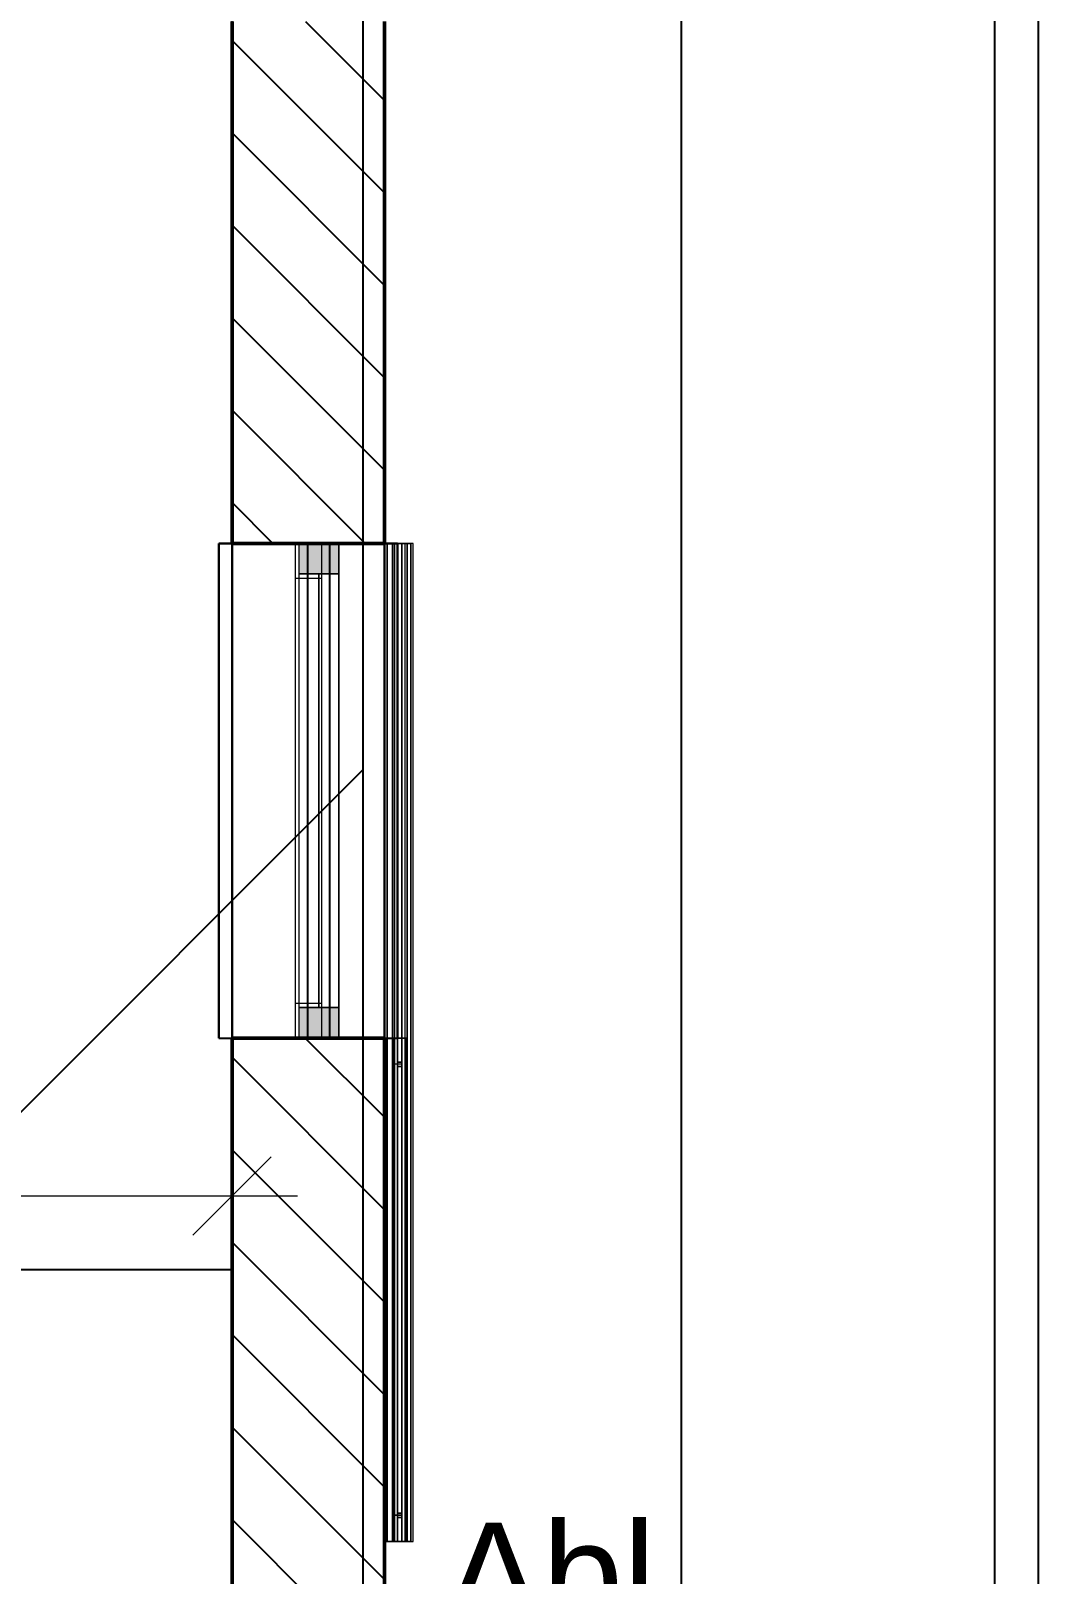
# Model space of a CAD drawing. Extents: x 0 to 756, y -25 to 420.
# Drawn here: x 382.4 to 428.6, y 265.6 to 336.4 of the extents above; entities that cross this region are included whole.
import ezdxf
from ezdxf.lldxf.tags import DXFTag

# ---------------------------------------------------------------- set-up
doc = ezdxf.new("R2010")
doc.units = 0
doc.layers.get('0').update_dxf_attribs({"lineweight": 25})
doc.layers.get('DEFPOINTS').update_dxf_attribs({"lineweight": 25})
doc.layers.add('2L_TEXT', color=7, linetype='Continuous', lineweight=25, true_color=0x3300cc)
doc.layers.add('A_Geschossdecke', color=7, linetype='Continuous', lineweight=25, true_color=0x008080)
for name, color, linetype, lineweight in [('A_Aussenwand', 7, 'Continuous', 25), ('A_Fenster', 7, 'Continuous', 25), ('ALLGEMEIN01', 7, 'Continuous', 13), ('ALLGEMEIN03', 7, 'Continuous', 25), ('FENSTER', 7, 'Continuous', 13), ('FENSTERBANK', 7, 'Continuous', 13), ('Standard', 7, 'Continuous', 25), ('VERSCHATTUNG', 7, 'Continuous', 13), ('WAND_HOLZ_TRAGEND', 7, 'Continuous', 13)]:
    doc.layers.add(name, color=color, linetype=linetype, lineweight=lineweight)
doc.styles.get("Standard").update_dxf_attribs({"font": 'arial.ttf'})
tags = doc.linetypes.add('fein_strichliert', pattern=[4, 1, -2, 1]).pattern_tags.tags
tags[8:9] = [DXFTag(74, 4), DXFTag(75, 0), DXFTag(340, '0'), DXFTag(46, 0.0), DXFTag(50, 0.0), DXFTag(44, 0.0), DXFTag(45, 0.0)]
tags[6:7] = [DXFTag(74, 4), DXFTag(75, 0), DXFTag(340, '0'), DXFTag(46, 0.0), DXFTag(50, 0.0), DXFTag(44, 0.0), DXFTag(45, 0.0)]
tags[4:5] = [DXFTag(74, 4), DXFTag(75, 0), DXFTag(340, '0'), DXFTag(46, 0.0), DXFTag(50, 0.0), DXFTag(44, 0.0), DXFTag(45, 0.0)]
tags = doc.linetypes.add('PUNKT2_S9', pattern=[0.1, 0, -0.1]).pattern_tags.tags
tags[6:7] = [DXFTag(74, 4), DXFTag(75, 0), DXFTag(340, '0'), DXFTag(46, 1.0), DXFTag(50, 0.0), DXFTag(44, 0.0), DXFTag(45, 0.0)]
tags[4:5] = [DXFTag(74, 4), DXFTag(75, 0), DXFTag(340, '0'), DXFTag(46, 1.0), DXFTag(50, 0.0), DXFTag(44, 0.0), DXFTag(45, 0.0)]

# ---------------------------------------------------------------- blocks, each defined once
blk = doc.blocks.new('Referenz-A0T78P30OY')
at = {"layer": 'ALLGEMEIN01', "color": 0, "linetype": 'PUNKT2_S9', "ltscale": 0.13}
blk.add_line((391.607, 30.521), (391.607, 376.578), dxfattribs=at)
at = {"layer": 'ALLGEMEIN03', "color": 0, "lineweight": -2}
for p, q in [((391.607, 279.578), (359.007, 279.578)), ((391.607, 263.578), (391.607, 279.578))]:
    blk.add_line(p, q, dxfattribs=at)
at = {"layer": 'DEFPOINTS', "color": 0, "linetype": 'Continuous', "lineweight": -2, "ltscale": 0.25}
for p, q in [((398.607, 312.917), (398.607, 312.917)), ((398.607, 312.917), (398.607, 312.917)), ((398.607, 290.217), (398.607, 290.217)), ((398.607, 290.217), (398.607, 290.217))]:
    blk.add_line(p, q, dxfattribs=at)
at = {"layer": 'FENSTER', "color": 0, "linetype": 'Continuous', "ltscale": 0.13}
for p, q in [((396.507, 312.917), (394.667, 312.917)), ((394.667, 312.917), (394.667, 311.517)), ((394.667, 312.917), (394.667, 311.517)), ((396.507, 312.917), (394.667, 312.917)), ((394.667, 312.917), (394.667, 312.917)), ((394.667, 312.917), (394.667, 311.517)), ((396.507, 312.917), (394.667, 312.917)), ((396.507, 311.517), (396.507, 312.917)), ((396.507, 311.517), (396.507, 312.917)), ((396.507, 312.917), (396.507, 312.917)), ((396.507, 312.917), (396.507, 311.517)), ((394.667, 311.517), (396.507, 311.517)), ((396.507, 311.517), (394.667, 311.517)), ((394.667, 311.517), (394.667, 291.617)), ((394.667, 311.517), (396.507, 311.517)), ((394.667, 311.517), (394.667, 311.517)), ((396.507, 311.517), (394.667, 311.517)), ((394.667, 311.517), (394.667, 291.617)), ((396.507, 311.517), (394.667, 311.517)), ((394.667, 311.517), (394.667, 311.517)), ((394.667, 311.517), (394.667, 291.617)), ((396.507, 311.517), (394.667, 311.517)), ((394.667, 311.517), (394.667, 291.617)), ((396.507, 311.517), (394.667, 311.517)), ((394.667, 311.517), (394.667, 311.517)), ((394.667, 311.517), (394.667, 291.617)), ((396.507, 311.517), (394.667, 311.517)), ((395.587, 291.617), (395.587, 311.517)), ((395.587, 311.517), (395.587, 311.517)), ((395.587, 311.517), (395.587, 291.617)), ((396.507, 291.617), (396.507, 311.517)), ((396.507, 311.517), (396.507, 311.517)), ((396.507, 291.617), (396.507, 311.517)), ((396.507, 311.517), (396.507, 311.517)), ((396.507, 311.517), (396.507, 291.617)), ((396.507, 291.617), (396.507, 311.517)), ((396.507, 311.517), (396.507, 311.517)), ((396.507, 311.517), (396.507, 291.617)), ((396.507, 291.617), (394.667, 291.617)), ((394.667, 291.617), (394.667, 290.217)), ((394.667, 291.617), (396.507, 291.617)), ((394.667, 291.617), (394.667, 290.217)), ((396.507, 291.617), (394.667, 291.617)), ((394.667, 291.617), (394.667, 291.617)), ((394.667, 291.617), (394.667, 290.217)), ((396.507, 291.617), (394.667, 291.617)), ((394.667, 291.617), (396.507, 291.617)), ((394.667, 291.617), (394.667, 291.617)), ((396.507, 291.617), (394.667, 291.617)), ((394.667, 291.617), (396.507, 291.617)), ((394.667, 291.617), (394.667, 291.617)), ((396.507, 291.617), (394.667, 291.617)), ((395.587, 291.617), (395.587, 291.617)), ((396.507, 290.217), (396.507, 291.617)), ((396.507, 290.217), (396.507, 291.617)), ((396.507, 291.617), (396.507, 291.617)), ((396.507, 291.617), (396.507, 290.217)), ((396.507, 291.617), (396.507, 291.617)), ((396.507, 291.617), (396.507, 291.617)), ((394.667, 290.217), (396.507, 290.217)), ((394.667, 290.217), (396.507, 290.217)), ((394.667, 290.217), (394.667, 290.217)), ((396.507, 290.217), (394.667, 290.217)), ((396.507, 290.217), (396.507, 290.217))]:
    blk.add_line(p, q, dxfattribs=at)
for points in [[(394.667, 311.517), (396.507, 311.517), (394.667, 312.917)], [(396.507, 311.517), (396.507, 312.917), (394.667, 312.917)], [(394.667, 290.217), (396.507, 290.217), (394.667, 291.617)], [(396.507, 290.217), (396.507, 291.617), (394.667, 291.617)]]:
    blk.add_solid(points, dxfattribs=at)
at = {"layer": 'FENSTERBANK', "color": 0, "lineweight": -2}
for p, q in [((395.087, 312.917), (391.007, 312.917)), ((391.007, 312.917), (391.007, 290.217)), ((391.007, 290.217), (391.007, 312.917)), ((391.007, 312.917), (391.607, 312.917)), ((391.007, 312.917), (391.007, 312.917)), ((391.607, 290.217), (391.607, 312.917)), ((391.607, 312.917), (391.607, 312.917)), ((391.607, 312.917), (391.607, 290.217)), ((391.607, 312.917), (395.087, 312.917)), ((395.087, 290.217), (395.087, 312.917)), ((395.087, 290.217), (395.087, 312.917)), ((395.087, 312.917), (395.087, 312.917)), ((399.207, 312.917), (396.087, 312.917)), ((396.087, 312.917), (396.087, 290.217)), ((396.087, 312.917), (396.087, 312.917)), ((396.087, 312.917), (396.087, 290.217)), ((396.087, 312.917), (398.607, 312.917)), ((398.607, 290.217), (398.607, 312.917)), ((398.607, 312.917), (398.607, 312.917)), ((398.607, 312.917), (398.607, 290.217)), ((398.607, 312.917), (399.207, 312.917)), ((399.207, 290.217), (399.207, 312.917)), ((399.207, 312.917), (399.207, 290.217)), ((399.207, 312.917), (399.207, 312.917)), ((391.007, 290.217), (395.087, 290.217)), ((391.007, 290.217), (391.007, 290.217)), ((391.007, 290.217), (391.607, 290.217)), ((391.607, 290.217), (395.087, 290.217)), ((391.607, 290.217), (391.607, 290.217)), ((395.087, 290.217), (395.087, 290.217)), ((396.087, 290.217), (399.207, 290.217)), ((396.087, 290.217), (396.087, 290.217)), ((396.087, 290.217), (398.607, 290.217)), ((398.607, 290.217), (399.207, 290.217)), ((398.607, 290.217), (398.607, 290.217)), ((399.207, 290.217), (399.207, 290.217))]:
    blk.add_line(p, q, dxfattribs=at)
at = {"layer": 'FENSTERBANK', "color": 0, "lineweight": 18}
for p, q in [((391.607, 290.217), (391.607, 312.917)), ((398.607, 290.217), (398.607, 312.917))]:
    blk.add_line(p, q, dxfattribs=at)
at = {"layer": 'Standard', "color": 0, "lineweight": -2}
for p, q in [((412.242, 213.69), (412.242, 413.578)), ((428.607, 413.578), (428.607, 53.416)), ((426.607, 411.578), (426.607, 53.416))]:
    blk.add_line(p, q, dxfattribs=at)
at = {"layer": 'Standard', "color": 0, "lineweight": 18}
for p, q in [((391.607, 279.97), (391.607, 285.97)), ((389.807, 281.17), (393.407, 284.77)), ((362.253, 282.97), (391.607, 282.97)), ((385.607, 282.97), (394.607, 282.97)), ((391.607, 282.97), (391.607, 282.97))]:
    blk.add_line(p, q, dxfattribs=at)
at = {"layer": 'VERSCHATTUNG', "color": 0, "linetype": 'Continuous', "ltscale": 0.13}
for p, q in [((398.727, 312.917), (398.607, 312.917)), ((398.607, 312.917), (398.607, 290.017)), ((398.607, 267.117), (398.607, 312.917)), ((398.607, 312.917), (399.807, 312.917)), ((398.607, 312.917), (398.607, 312.917)), ((398.607, 312.917), (398.607, 312.917)), ((398.607, 312.917), (398.607, 312.917)), ((398.727, 290.017), (398.727, 312.917)), ((399.927, 312.917), (398.727, 312.917)), ((398.727, 312.917), (398.727, 267.117)), ((398.727, 312.917), (398.727, 312.917)), ((398.727, 312.917), (398.727, 312.917)), ((399.647, 312.917), (398.967, 312.917)), ((398.967, 312.917), (398.967, 267.117)), ((398.967, 312.917), (398.967, 312.917)), ((398.967, 312.917), (398.967, 312.917)), ((398.967, 312.917), (398.967, 312.917)), ((399.207, 312.917), (398.967, 312.917)), ((398.967, 289.117), (398.967, 312.917)), ((399.207, 312.917), (399.067, 312.917)), ((399.067, 312.917), (399.067, 267.117)), ((399.547, 312.917), (399.067, 312.917)), ((399.067, 312.917), (399.067, 312.917)), ((399.067, 267.117), (399.067, 312.917)), ((399.207, 289.117), (399.207, 312.917)), ((399.207, 312.917), (399.207, 312.917)), ((399.207, 312.917), (399.207, 289.117)), ((399.547, 312.917), (399.407, 312.917)), ((399.407, 312.917), (399.407, 289.117)), ((399.407, 312.917), (399.407, 312.917)), ((399.647, 312.917), (399.407, 312.917)), ((399.407, 289.117), (399.407, 312.917)), ((399.547, 267.117), (399.547, 312.917)), ((399.547, 312.917), (399.547, 312.917)), ((399.547, 267.117), (399.547, 312.917)), ((399.647, 267.117), (399.647, 312.917)), ((399.647, 312.917), (399.647, 312.917)), ((399.647, 312.917), (399.647, 312.917)), ((399.647, 312.917), (399.647, 312.917)), ((399.647, 312.917), (399.647, 289.117)), ((399.807, 312.917), (399.807, 267.117)), ((399.927, 312.917), (399.807, 312.917)), ((399.807, 312.917), (399.807, 312.917)), ((399.807, 312.917), (399.807, 312.917)), ((399.807, 290.017), (399.807, 312.917)), ((399.927, 267.117), (399.927, 312.917)), ((399.927, 312.917), (399.927, 312.917)), ((399.927, 312.917), (399.927, 312.917)), ((399.927, 312.917), (399.927, 312.917)), ((399.927, 290.017), (399.927, 312.917)), ((398.607, 290.017), (398.607, 267.117)), ((398.727, 267.117), (398.727, 290.017)), ((399.607, 290.217), (399.007, 290.217)), ((399.007, 290.217), (399.007, 267.117)), ((399.607, 290.217), (399.007, 290.217)), ((399.007, 290.217), (399.007, 267.117)), ((399.007, 290.217), (399.607, 290.217)), ((399.007, 267.117), (399.007, 290.217)), ((399.007, 290.217), (399.007, 290.217)), ((399.607, 267.117), (399.607, 290.217)), ((399.607, 267.117), (399.607, 290.217)), ((399.607, 290.217), (399.607, 290.217)), ((399.607, 267.117), (399.607, 290.217)), ((399.807, 267.117), (399.807, 290.017)), ((399.927, 267.117), (399.927, 290.017)), ((398.967, 267.117), (398.967, 289.117)), ((399.007, 289.017), (399.007, 268.317)), ((399.407, 289.017), (399.007, 289.017)), ((399.007, 289.017), (399.007, 289.017)), ((399.007, 289.017), (399.007, 268.317)), ((399.407, 289.017), (399.007, 289.017)), ((399.207, 289.017), (399.207, 289.117)), ((399.207, 289.117), (399.307, 289.117)), ((399.407, 289.117), (399.207, 289.117)), ((399.207, 289.117), (399.207, 288.917)), ((399.207, 289.117), (399.207, 289.117)), ((399.207, 289.117), (399.207, 289.117)), ((399.207, 288.917), (399.207, 289.017)), ((399.307, 289.117), (399.407, 289.117)), ((399.407, 289.117), (399.407, 289.017)), ((399.407, 288.917), (399.407, 289.117)), ((399.407, 289.117), (399.407, 289.117)), ((399.407, 289.117), (399.407, 289.117)), ((399.407, 268.317), (399.407, 289.017)), ((399.407, 289.017), (399.407, 288.917)), ((399.407, 289.017), (399.407, 289.017)), ((399.407, 268.317), (399.407, 289.017)), ((399.647, 289.117), (399.647, 267.117)), ((399.307, 288.917), (399.207, 288.917)), ((399.207, 268.417), (399.207, 288.917)), ((399.207, 288.917), (399.407, 288.917)), ((399.207, 288.917), (399.207, 268.417)), ((399.207, 288.917), (399.207, 288.917)), ((399.207, 288.917), (399.207, 288.917)), ((399.407, 288.917), (399.307, 288.917)), ((399.407, 288.917), (399.407, 268.417)), ((399.407, 268.417), (399.407, 288.917)), ((399.407, 288.917), (399.407, 288.917)), ((399.407, 288.917), (399.407, 288.917)), ((399.007, 268.317), (399.407, 268.317)), ((399.007, 268.317), (399.007, 268.317)), ((399.407, 268.317), (399.007, 268.317)), ((399.207, 268.417), (399.307, 268.417)), ((399.207, 268.317), (399.207, 268.417)), ((399.407, 268.417), (399.207, 268.417)), ((399.207, 268.417), (399.207, 268.217)), ((399.207, 268.417), (399.207, 268.417)), ((399.207, 268.417), (399.207, 268.417)), ((399.207, 268.217), (399.207, 268.317)), ((399.307, 268.217), (399.207, 268.217)), ((399.207, 267.117), (399.207, 268.217)), ((399.207, 268.217), (399.407, 268.217)), ((399.207, 268.217), (399.207, 267.117)), ((399.207, 268.217), (399.207, 268.217)), ((399.207, 268.217), (399.207, 268.217)), ((399.307, 268.417), (399.407, 268.417)), ((399.407, 268.217), (399.307, 268.217)), ((399.407, 268.417), (399.407, 268.317)), ((399.407, 268.217), (399.407, 268.417)), ((399.407, 268.417), (399.407, 268.417)), ((399.407, 268.417), (399.407, 268.417)), ((399.407, 268.317), (399.407, 268.217)), ((399.407, 268.317), (399.407, 268.317)), ((399.407, 268.217), (399.407, 267.117)), ((399.407, 267.117), (399.407, 268.217)), ((399.407, 268.217), (399.407, 268.217)), ((399.407, 268.217), (399.407, 268.217)), ((398.607, 267.117), (398.727, 267.117)), ((399.807, 267.117), (398.607, 267.117)), ((398.607, 267.117), (398.607, 267.117)), ((398.607, 267.117), (398.607, 267.117)), ((398.607, 267.117), (398.607, 267.117)), ((398.727, 267.117), (399.927, 267.117)), ((398.727, 267.117), (398.727, 267.117)), ((398.727, 267.117), (398.727, 267.117)), ((398.967, 267.117), (399.647, 267.117)), ((398.967, 267.117), (398.967, 267.117)), ((398.967, 267.117), (398.967, 267.117)), ((398.967, 267.117), (398.967, 267.117)), ((398.967, 267.117), (399.207, 267.117)), ((399.007, 267.117), (399.607, 267.117)), ((399.007, 267.117), (399.607, 267.117)), ((399.607, 267.117), (399.007, 267.117)), ((399.007, 267.117), (399.007, 267.117)), ((399.067, 267.117), (399.207, 267.117)), ((399.067, 267.117), (399.547, 267.117)), ((399.067, 267.117), (399.067, 267.117)), ((399.207, 267.117), (399.207, 267.117)), ((399.407, 267.117), (399.547, 267.117)), ((399.407, 267.117), (399.647, 267.117)), ((399.407, 267.117), (399.407, 267.117)), ((399.547, 267.117), (399.547, 267.117)), ((399.607, 267.117), (399.607, 267.117)), ((399.647, 267.117), (399.647, 267.117)), ((399.647, 267.117), (399.647, 267.117)), ((399.647, 267.117), (399.647, 267.117)), ((399.807, 267.117), (399.927, 267.117)), ((399.807, 267.117), (399.807, 267.117)), ((399.807, 267.117), (399.807, 267.117)), ((399.927, 267.117), (399.927, 267.117)), ((399.927, 267.117), (399.927, 267.117)), ((399.927, 267.117), (399.927, 267.117))]:
    blk.add_line(p, q, dxfattribs=at)
at = {"layer": 'WAND_HOLZ_TRAGEND', "color": 0, "lineweight": 50}
for p, q in [((391.607, 336.878), (391.607, 312.917)), ((391.607, 336.878), (391.607, 312.917)), ((398.607, 312.917), (398.607, 336.878)), ((398.607, 312.917), (398.607, 336.878)), ((391.607, 312.917), (398.607, 312.917)), ((391.607, 312.917), (398.607, 312.917)), ((391.607, 312.917), (391.607, 312.917)), ((398.607, 312.917), (398.607, 312.917)), ((398.607, 290.217), (391.607, 290.217)), ((391.607, 290.217), (391.607, 217.82)), ((391.607, 290.217), (391.607, 217.82)), ((391.607, 290.217), (391.607, 290.217)), ((398.607, 290.217), (391.607, 290.217)), ((398.607, 217.82), (398.607, 290.217)), ((398.607, 217.82), (398.607, 290.217)), ((398.607, 290.217), (398.607, 290.217))]:
    blk.add_line(p, q, dxfattribs=at)
blk = doc.blocks.new('Wand-A0T78P3AOY', base_point=(391.607, 23.521))
at = {"color": 0, "linetype": 'ByBlock', "lineweight": -2, "ltscale": 0.25}
for p, q in [((391.607, 336.878), (391.607, 312.917)), ((398.607, 336.878), (398.607, 312.917)), ((391.607, 290.217), (391.607, 263.578)), ((398.607, 290.217), (398.607, 217.82))]:
    blk.add_line(p, q, dxfattribs=at)
at = {"color": 0, "lineweight": -2}
for p, q in [((394.977, 336.878), (398.607, 333.248)), ((391.607, 336.005), (398.607, 329.005)), ((391.607, 331.762), (398.607, 324.762)), ((391.607, 327.52), (398.607, 320.52)), ((391.607, 323.277), (398.607, 316.277)), ((391.607, 319.034), (397.725, 312.917)), ((391.607, 314.792), (393.482, 312.917)), ((394.969, 290.217), (398.607, 286.579)), ((391.607, 289.336), (398.607, 282.336)), ((391.607, 285.093), (398.607, 278.093)), ((391.607, 280.851), (398.607, 273.851)), ((391.607, 276.608), (398.607, 269.608)), ((391.607, 272.365), (398.607, 265.365)), ((391.607, 268.123), (398.607, 261.123))]:
    blk.add_line(p, q, dxfattribs=at)
blk = doc.blocks.new('Fenster-A0T78P3EOY', base_point=(391.607, 290.217))
at = {"color": 0, "linetype": 'ByBlock', "lineweight": -2, "ltscale": 0.25}
for p, q in [((391.607, 312.917), (391.607, 290.217)), ((391.607, 312.917), (398.607, 312.917)), ((398.607, 312.917), (398.607, 290.217)), ((391.607, 290.217), (398.607, 290.217))]:
    blk.add_line(p, q, dxfattribs=at)
at = {"color": 0, "linetype": 'ByBlock', "lineweight": 18, "ltscale": 0.18}
for p, q in [((394.507, 312.917), (394.507, 290.217)), ((395.707, 312.917), (395.707, 290.217)), ((394.507, 311.317), (395.707, 311.317)), ((394.507, 291.817), (395.707, 291.817))]:
    blk.add_line(p, q, dxfattribs=at)
at = {"color": 0, "linetype": 'fein_strichliert', "lineweight": 18, "ltscale": 0.18}
blk.add_line((394.507, 290.217), (395.707, 290.217), dxfattribs=at)
blk = doc.blocks.new('Geschossdecke-A0T78P4UOY', base_point=(119.607, 24.521))
at = {"color": 0, "linetype": 'ByBlock', "lineweight": -2, "ltscale": 0.25}
blk.add_line((397.607, 382.578), (397.607, 141.178), dxfattribs=at)
at = {"color": 0, "lineweight": -2}
blk.add_line((300.607, 205.521), (397.607, 302.521), dxfattribs=at)
blk = doc.blocks.new('MText-A0T78PB8OY', base_point=(401.363, 263.183))
at = {"color": 0, "linetype": 'ByBlock', "lineweight": -2, "ltscale": 0.2, "insert": (401.363, 267.983), "char_height": 4.8, "attachment_point": 1}
blk.add_mtext('{\\fArial;Abl.}', dxfattribs=at)

msp = doc.modelspace()

# ---------------------------------------------------------------- block references
at = {"color": 8, "lineweight": 25, "ltscale": 0.25, "true_color": 0x808080}
msp.add_blockref('Referenz-A0T78P30OY', (0, 0), dxfattribs=at)
at = {"layer": '2L_TEXT', "lineweight": 20, "ltscale": 0.2}
msp.add_blockref('MText-A0T78PB8OY', (401.363, 263.183), dxfattribs=at)
at = {"layer": 'A_Aussenwand', "ltscale": 0.25}
msp.add_blockref('Wand-A0T78P3AOY', (391.607, 23.521), dxfattribs=at)
at = {"layer": 'A_Fenster', "ltscale": 0.25}
msp.add_blockref('Fenster-A0T78P3EOY', (391.607, 290.217), dxfattribs=at)
at = {"layer": 'A_Geschossdecke', "ltscale": 0.25}
msp.add_blockref('Geschossdecke-A0T78P4UOY', (119.607, 24.521), dxfattribs=at)

doc.saveas('drawing.dxf')
